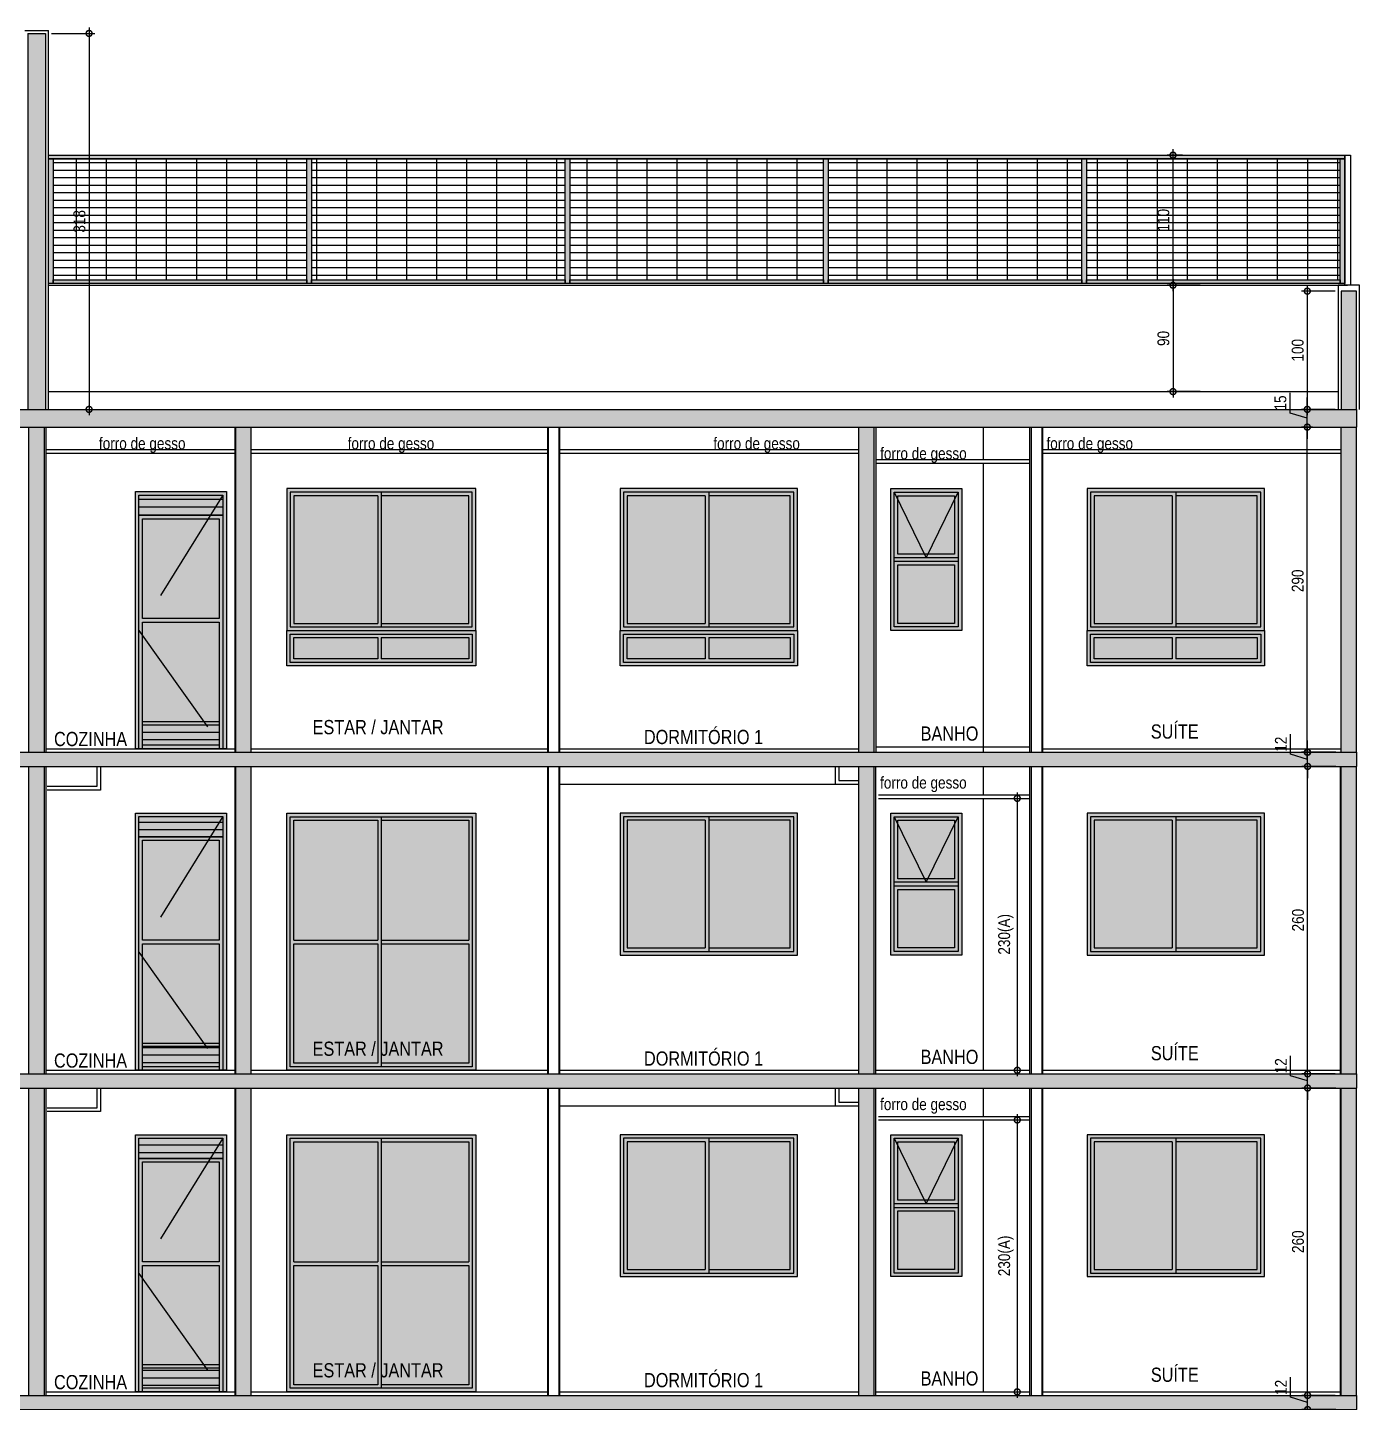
# Model space of a CAD drawing. Header units: metres. Extents: x -9138 to -7768, y 20 to 184.
# Drawn here: x -9006.71 to -8995.44, y 82.48 to 94.11 of the extents above; entities that cross this region are included whole.
import ezdxf
from ezdxf.enums import TextEntityAlignment as Align

# ---------------------------------------------------------------- set-up
doc = ezdxf.new("R2010")
doc.units = ezdxf.units.M
doc.linetypes.add('CTE ELEV$0$DASHEDX2', pattern=[1.5, 1, -0.5])
for name, color, linetype in [('ARQ-DIM EMBASAM', 2, 'Continuous'), ('CTE ELEV$0$ARQ-ALV ACAB', 4, 'Continuous'), ('CTE ELEV$0$ARQ-ALV OSSO', 5, 'Continuous'), ('CTE ELEV$0$ARQ-AUX', 7, 'Continuous'), ('CTE ELEV$0$ARQ-AUX1', 1, 'Continuous'), ('CTE ELEV$0$ARQ-CAX', 1, 'Continuous'), ('CTE ELEV$0$ARQ-DIM', 2, 'Continuous'), ('CTE ELEV$0$ARQ-EST', 2, 'Continuous'), ('CTE ELEV$0$ARQ-PRJ', 7, 'CTE ELEV$0$DASHEDX2'), ('CTE ELEV$0$ARQ-TXT', 2, 'Continuous'), ('CTE ELEV$0$ES-CORTE', 2, 'Continuous')]:
    doc.layers.add(name, color=color, linetype=linetype)
doc.layers.add('CTE ELEV$0$COR-CAIX', color=7, linetype='Continuous', true_color=0x45494e)
doc.styles.add('CTE ELEV$0$Adesa', font='ARIALN.TTF')
doc.dimstyles.new('CTE ELEV$0$ADESA 1-0050', dxfattribs={"dimtxt": 0.1, "dimasz": 0.1, "dimexe": 0.05, "dimexo": 0.05, "dimgap": 0.03, "dimtad": 1, "dimdec": 1, "dimlfac": 100, "dimzin": 12, "dimtxsty": 'CTE ELEV$0$Adesa', "dimblk": 'CTE ELEV$0$_DotSmall', "dimcen": 1, "dimdle": 0.05, "dimclrd": 1, "dimclre": 1, "dimclrt": 256, "dimazin": 3, "dimtm": 1e-09, "dimtfac": 1, "dimtdec": 1, "dimtmove": 1, "dimatfit": 0, "dimldrblk": 'CTE ELEV$0$_DotSmall', "dimfxl": 0.8, "dimtvp": 2, "dimtolj": 1, "dimtzin": 0, "dimarcsym": 0})

# ---------------------------------------------------------------- blocks, each defined once
blk = doc.blocks.new('CTE ELEV$0$V P 160x220')
at = {"layer": 'CTE ELEV$0$COR-CAIX'}
h = blk.add_hatch(color=256, dxfattribs=at)
h.dxf.hatch_style = 1
h.paths.add_polyline_path([(0, 2.175), (1.6, 2.175), (1.6, 0), (0, 0)])
h = blk.add_hatch(color=254, dxfattribs=at)
h.dxf.hatch_style = 1
h.paths.add_polyline_path([(0.77, 2.115), (0.06, 2.115), (0.06, 1.1), (0.77, 1.1)])
h.paths.add_polyline_path([(1.54, 2.115), (0.8, 2.115), (0.8, 1.1), (1.54, 1.1)])
h.paths.add_polyline_path([(1.54, 1.07), (0.8, 1.07), (0.8, 0.06), (1.54, 0.06)])
h.paths.add_polyline_path([(0.77, 1.07), (0.06, 1.07), (0.06, 0.06), (0.77, 0.06)])
at = {"layer": 'CTE ELEV$0$ARQ-CAX'}
for p, q in [((0.06, 1.1), (0.77, 1.1)), ((0.06, 1.07), (0.77, 1.07)), ((0.8, 1.1), (1.54, 1.1)), ((0.8, 1.07), (1.54, 1.07))]:
    blk.add_line(p, q, dxfattribs=at)
for points in [[(0, 2.175), (1.6, 2.175), (1.6, 0), (0, 0)], [(0.03, 2.145), (1.57, 2.145), (1.57, 0.03), (0.03, 0.03)]]:
    blk.add_lwpolyline(points, close=True, dxfattribs=at)
for points in [[(0.06, 1.1), (0.06, 2.115), (0.77, 2.115)], [(0.77, 2.115), (0.77, 1.1)], [(0.8, 2.145), (0.8, 0.03)], [(0.8, 2.115), (1.54, 2.115), (1.54, 1.1)], [(0.77, 0.06), (0.06, 0.06), (0.06, 1.07)], [(0.77, 1.07), (0.77, 0.06)], [(1.54, 1.07), (1.54, 0.06), (0.8, 0.06)]]:
    blk.add_lwpolyline(points, dxfattribs=at)
blk = doc.blocks.new('CTE ELEV$0$V J 150x120')
at = {"layer": 'CTE ELEV$0$COR-CAIX'}
h = blk.add_hatch(color=256, dxfattribs=at)
h.dxf.hatch_style = 1
h.paths.add_polyline_path([(1.5, 1.2), (0, 1.2), (0, 0), (1.5, 0)])
h = blk.add_hatch(color=254, dxfattribs=at)
h.dxf.hatch_style = 1
h.paths.add_polyline_path([(0.72, 1.14), (0.06, 1.14), (0.06, 0.06), (0.72, 0.06)])
h.paths.add_polyline_path([(0.75, 0.06), (1.44, 0.06), (1.44, 1.14), (0.75, 1.14)])
for points in [[(1.5, 1.2), (0, 1.2), (0, 0), (1.5, 0)], [(1.47, 1.17), (0.03, 1.17), (0.03, 0.03), (1.47, 0.03)]]:
    blk.add_lwpolyline(points, close=True)
for points in [[(0.75, 1.17), (0.75, 0.03)], [(0.72, 1.14), (0.06, 1.14), (0.06, 0.06), (0.72, 0.06)], [(0.72, 1.14), (0.72, 0.06)], [(0.75, 0.06), (1.44, 0.06), (1.44, 1.14), (0.75, 1.14)]]:
    blk.add_lwpolyline(points)
blk = doc.blocks.new('CTE ELEV$0$V J 80x60')
at = {"layer": 'CTE ELEV$0$COR-CAIX'}
h = blk.add_hatch(color=256, dxfattribs=at)
h.dxf.hatch_style = 1
h.paths.add_polyline_path([(0, 1.2), (0.6, 1.2), (0.6, 0), (0, 0)])
h = blk.add_hatch(color=254, dxfattribs=at)
h.dxf.hatch_style = 1
h.paths.add_polyline_path([(0.54, 0.555), (0.06, 0.555), (0.06, 0.06), (0.54, 0.06)])
h.paths.add_polyline_path([(0.06, 1.108), (0.06, 0.645), (0.285, 0.645)], flags=17)
h.paths.add_polyline_path([(0.54, 1.108), (0.54, 1.14), (0.06, 1.14), (0.06, 1.108), (0.285, 0.645), (0.315, 0.645)])
h.paths.add_polyline_path([(0.54, 1.108), (0.315, 0.645), (0.54, 0.645)], flags=17)
at = {"layer": 'CTE ELEV$0$ARQ-CAX', "flags": 128}
for points in [[(0, 1.2), (0.6, 1.2), (0.6, 0), (0, 0)], [(0.03, 1.17), (0.57, 1.17), (0.57, 0.615), (0.03, 0.615)], [(0.03, 1.17), (0.57, 1.17), (0.57, 0.03), (0.03, 0.03)], [(0.06, 1.14), (0.54, 1.14), (0.54, 0.645), (0.06, 0.645)], [(0.03, 0.585), (0.57, 0.585), (0.57, 0.03), (0.03, 0.03)], [(0.06, 0.555), (0.54, 0.555), (0.54, 0.06), (0.06, 0.06)]]:
    blk.add_lwpolyline(points, close=True, dxfattribs=at)
at = {"layer": 'CTE ELEV$0$ARQ-PRJ'}
blk.add_lwpolyline([(0.03, 1.17), (0.3, 0.615), (0.57, 1.17)], dxfattribs=at)
blk = doc.blocks.new('CTE ELEV$0$V P 80x220')
at = {"layer": 'CTE ELEV$0$ARQ-CAX'}
h = blk.add_hatch(dxfattribs=at)
h.set_pattern_fill('LINE', scale=0.02)
h.set_pattern_definition([(0, (0.74004, 2.16916), (0, 0.0635), [])])
h.paths.add_polyline_path([(0.74, 2.145), (0.03, 2.145), (0.03, 2), (0.74, 2)])
h.paths.add_polyline_path([(0.71, 0.2), (0.06, 0.2), (0.06, 0.03), (0.71, 0.03)])
at = {"layer": 'CTE ELEV$0$COR-CAIX'}
h = blk.add_hatch(color=256, dxfattribs=at)
h.dxf.hatch_style = 1
h.paths.add_polyline_path([(0.77, 0), (0.77, 2.175), (0, 2.175), (0, 0)])
h = blk.add_hatch(color=254, dxfattribs=at)
h.dxf.hatch_style = 1
h.paths.add_polyline_path([(0.71, 1.945), (0.154, 1.945), (0.678, 1.1), (0.71, 1.1)])
h.paths.add_polyline_path([(0.154, 1.945), (0.06, 1.945), (0.06, 1.1), (0.678, 1.1)])
h.paths.add_polyline_path([(0.71, 0.958), (0.71, 1.048), (0.697, 1.07), (0.06, 1.07), (0.06, 0.23), (0.193, 0.23)])
h.paths.add_polyline_path([(0.71, 0.958), (0.193, 0.23), (0.71, 0.23)], flags=17)
at = {"layer": 'CTE ELEV$0$ARQ-CAX'}
for points in [[(0.77, 0), (0.77, 2.175), (0, 2.175), (0, 0)], [(0.74, 2.145), (0.03, 2.145), (0.03, 1.975), (0.74, 1.975)]]:
    blk.add_lwpolyline(points, close=True, dxfattribs=at)
for points in [[(0.74, 0), (0.74, 1.975), (0.03, 1.975), (0.03, 0)], [(0.71, 1.1), (0.71, 1.945), (0.06, 1.945), (0.06, 1.1)], [(0.06, 1.1), (0.71, 1.1)], [(0.06, 1.07), (0.06, 0)], [(0.71, 1.07), (0.06, 1.07)], [(0.71, 0), (0.71, 1.07)], [(0.71, 0.23), (0.06, 0.23)], [(0.06, 0.2), (0.71, 0.2)], [(0.06, 0.03), (0.71, 0.03)], [(0, 0), (0.77, 0)]]:
    blk.add_lwpolyline(points, dxfattribs=at)
at = {"layer": 'CTE ELEV$0$ARQ-PRJ'}
blk.add_lwpolyline([(0.03, 2.145), (0.74, 1), (0.03, 0)], dxfattribs=at)
blk = doc.blocks.new('CTE ELEV$0$_DotSmall')
at = {"color": 0, "linetype": 'ByBlock', "const_width": 0.5}
blk.add_lwpolyline([(-0.0625, 0, 1), (0.0625, 0, 1)], format="xyb", close=True, dxfattribs=at)
blk = doc.blocks.new('*D698')
at = {"layer": 'CTE ELEV$0$ES-CORTE', "color": 1, "lineweight": -2, "transparency": 16777216}
for p, q in [((23.295, 2.33), (23.58, 2.33)), ((23.53, 2.38), (23.53, -0.02)), ((23.295, 0.03), (23.58, 0.03))]:
    blk.add_line(p, q, dxfattribs=at)
at = {"layer": 'Defpoints', "color": 0, "transparency": 16777216}
for p in [(23.245, 2.33, 0), (23.245, 0.03, 0), (23.53, 0.03)]:
    blk.add_point(p, dxfattribs=at)
at = {"layer": 'CTE ELEV$0$ES-CORTE', "color": 1, "lineweight": -2, "transparency": 16777216, "xscale": 0.1, "yscale": 0.1, "zscale": 0.1}
for p, rotation in [((23.53, 2.33), 90), ((23.53, 0.03), 270)]:
    blk.add_blockref('CTE ELEV$0$_DotSmall', p, dxfattribs=dict(at, rotation=rotation))
at = {"layer": 'CTE ELEV$0$ES-CORTE', "transparency": 16777216, "insert": (23.434, 1.18), "char_height": 0.1, "attachment_point": 5, "rotation": 90, "style": 'CTE ELEV$0$Adesa'}
blk.add_mtext('\\A1;230(A)', dxfattribs=at)
blk = doc.blocks.new('*D702')
at = {"layer": 'CTE ELEV$0$ES-CORTE', "color": 1, "lineweight": -2, "transparency": 16777216}
for p, q in [((25.841, 2.704), (25.841, 2.873)), ((25.986, 2.72), (25.986, 2.82)), ((25.986, 2.66), (25.841, 2.704)), ((26.03, 2.72), (25.936, 2.72)), ((25.986, 2.6), (25.986, 2.72)), ((25.986, 2.6), (25.986, 2.72)), ((26.03, 2.6), (25.936, 2.6)), ((25.986, 2.6), (25.986, 2.5))]:
    blk.add_line(p, q, dxfattribs=at)
at = {"layer": 'Defpoints', "color": 0, "transparency": 16777216}
for p in [(25.986, 2.72), (26.08, 2.72, 0), (26.08, 2.6)]:
    blk.add_point(p, dxfattribs=at)
at = {"layer": 'CTE ELEV$0$ES-CORTE', "color": 1, "lineweight": -2, "transparency": 16777216, "xscale": 0.1, "yscale": 0.1, "zscale": 0.1}
for p, rotation in [((25.986, 2.72), 270), ((25.986, 2.6), 90)]:
    blk.add_blockref('CTE ELEV$0$_DotSmall', p, dxfattribs=dict(at, rotation=rotation))
at = {"layer": 'CTE ELEV$0$ES-CORTE', "transparency": 16777216, "insert": (25.76, 2.788), "char_height": 0.1, "attachment_point": 5, "rotation": 90, "style": 'CTE ELEV$0$Adesa'}
blk.add_mtext('\\A1;12', dxfattribs=at)
blk = doc.blocks.new('*D703')
at = {"layer": 'CTE ELEV$0$ES-CORTE', "color": 1, "lineweight": -2, "transparency": 16777216}
for p, q in [((26.224, 2.6), (25.936, 2.6)), ((25.986, -0.05), (25.986, 2.65)), ((26.219, 0), (25.936, 0))]:
    blk.add_line(p, q, dxfattribs=at)
at = {"layer": 'Defpoints', "color": 0, "transparency": 16777216}
for p in [(25.986, 2.6), (26.274, 2.6), (26.269, 0)]:
    blk.add_point(p, dxfattribs=at)
at = {"layer": 'CTE ELEV$0$ES-CORTE', "color": 1, "lineweight": -2, "transparency": 16777216, "xscale": 0.1, "yscale": 0.1, "zscale": 0.1}
for p, rotation in [((25.986, 2.6), 90), ((25.986, 0), 270)]:
    blk.add_blockref('CTE ELEV$0$_DotSmall', p, dxfattribs=dict(at, rotation=rotation))
at = {"layer": 'CTE ELEV$0$ES-CORTE', "transparency": 16777216, "insert": (25.905, 1.3), "char_height": 0.1, "attachment_point": 5, "rotation": 90, "style": 'CTE ELEV$0$Adesa'}
blk.add_mtext('\\A1;260', dxfattribs=at)
blk = doc.blocks.new('CTE ELEV$0$V BAND INF 150x40')
at = {"layer": 'CTE ELEV$0$COR-CAIX'}
h = blk.add_hatch(color=256, dxfattribs=at)
h.dxf.hatch_style = 1
h.paths.add_polyline_path([(0, 0), (1.5, 0), (1.5, -0.3), (0, -0.3)])
h = blk.add_hatch(color=254, dxfattribs=at)
h.dxf.hatch_style = 1
h.paths.add_polyline_path([(0.72, -0.24), (0.72, -0.06), (0.06, -0.06), (0.06, -0.24)])
h.paths.add_polyline_path([(0.75, -0.24), (1.44, -0.24), (1.44, -0.06), (0.75, -0.06)])
at = {"layer": 'CTE ELEV$0$ARQ-CAX'}
for points in [[(0, 0), (1.5, 0), (1.5, -0.3), (0, -0.3)], [(0.03, -0.03), (1.47, -0.03), (1.47, -0.27), (0.03, -0.27)]]:
    blk.add_lwpolyline(points, close=True, dxfattribs=at)
for points in [[(0.72, -0.24), (0.06, -0.24), (0.06, -0.06), (0.72, -0.06)], [(0.72, -0.06), (0.72, -0.24)], [(0.75, -0.06), (1.44, -0.06), (1.44, -0.24), (0.75, -0.24)], [(0.75, -0.06), (0.75, -0.24)]]:
    blk.add_lwpolyline(points, dxfattribs=at)
blk = doc.blocks.new('CTE ELEV$0$V J 160x120')
at = {"layer": 'CTE ELEV$0$COR-CAIX'}
h = blk.add_hatch(color=256, dxfattribs=at)
h.dxf.hatch_style = 1
h.paths.add_polyline_path([(1.6, 1.2), (0, 1.2), (0, 0), (1.6, 0)])
h = blk.add_hatch(color=254, dxfattribs=at)
h.dxf.hatch_style = 1
h.paths.add_polyline_path([(0.77, 1.14), (0.06, 1.14), (0.06, 0.06), (0.77, 0.06)])
h.paths.add_polyline_path([(1.54, 1.14), (0.8, 1.14), (0.8, 0.06), (1.54, 0.06)])
at = {"layer": 'CTE ELEV$0$ARQ-CAX'}
for points in [[(1.6, 1.2), (0, 1.2), (0, 0), (1.6, 0)], [(1.57, 1.17), (0.03, 1.17), (0.03, 0.03), (1.57, 0.03)]]:
    blk.add_lwpolyline(points, close=True, dxfattribs=at)
for points in [[(0.8, 1.17), (0.8, 0.03)], [(0.77, 1.14), (0.06, 1.14), (0.06, 0.06), (0.77, 0.06)], [(0.77, 1.14), (0.77, 0.06)], [(0.8, 0.06), (1.54, 0.06), (1.54, 1.14), (0.8, 1.14)]]:
    blk.add_lwpolyline(points, dxfattribs=at)
blk = doc.blocks.new('CTE ELEV$0$V BAND INF 160x40')
at = {"layer": 'CTE ELEV$0$COR-CAIX'}
h = blk.add_hatch(color=256, dxfattribs=at)
h.dxf.hatch_style = 1
h.paths.add_polyline_path([(0, 0), (1.6, 0), (1.6, -0.3), (0, -0.3)])
h = blk.add_hatch(color=254, dxfattribs=at)
h.dxf.hatch_style = 1
h.paths.add_polyline_path([(0.77, -0.24), (0.77, -0.06), (0.06, -0.06), (0.06, -0.24)])
h.paths.add_polyline_path([(1.54, -0.24), (1.54, -0.06), (0.8, -0.06), (0.8, -0.24)])
at = {"layer": 'CTE ELEV$0$ARQ-CAX'}
for points in [[(0, 0), (1.6, 0), (1.6, -0.3), (0, -0.3)], [(0.03, -0.03), (1.57, -0.03), (1.57, -0.27), (0.03, -0.27)]]:
    blk.add_lwpolyline(points, close=True, dxfattribs=at)
for points in [[(0.77, -0.24), (0.06, -0.24), (0.06, -0.06), (0.77, -0.06)], [(0.77, -0.06), (0.77, -0.24)], [(0.8, -0.06), (1.54, -0.06), (1.54, -0.24), (0.8, -0.24)], [(0.8, -0.06), (0.8, -0.24)]]:
    blk.add_lwpolyline(points, dxfattribs=at)
blk = doc.blocks.new('CTE ELEV$0$CT AA DUPL INF')
at = {"layer": 'CTE ELEV$0$ARQ-EST'}
h = blk.add_hatch(color=8, dxfattribs=at)
h.dxf.hatch_style = 1
h.paths.add_polyline_path([(1.705, 2.65), (5.015, 2.65), (5.015, 2.93), (1.705, 2.93)])
h.paths.add_polyline_path([(5.02, 2.93), (5.02, 3.05), (-0.15, 3.05), (-0.15, 2.9), (-31.7, 2.9), (-31.7, 2.75), (-0.02, 2.75), (-0.02, 2.93)])
h.paths.add_polyline_path([(5.02, 3.05), (5.02, 2.93), (5.02, 2.75), (26.4, 2.75), (26.4, 2.9), (5.17, 2.9), (5.17, 3.05)])
h = blk.add_hatch(color=8, dxfattribs=at)
h.dxf.hatch_style = 1
h.paths.add_polyline_path([(26.4, 2.75), (26.27, 2.75), (26.27, 0), (26.4, 0)])
h.paths.add_polyline_path([(22.32, 2.75), (22.19, 2.75), (22.19, 0), (22.32, 0)])
h.paths.add_polyline_path([(17.05, 2.75), (16.92, 2.75), (16.92, 0), (17.05, 0)])
h.paths.add_polyline_path([(15.3, 2.75), (15.17, 2.75), (15.17, 0), (15.3, 0)])
h.paths.add_polyline_path([(13.54, 2.75), (13.42, 2.75), (13.42, 0), (13.54, 0)])
h.paths.add_polyline_path([(7.81, 2.75), (7.68, 2.75), (7.68, 0), (7.81, 0)])
h.paths.add_polyline_path([(5.15, 2.75), (5.02, 2.75), (5.02, 0), (5.15, 0)])
at = {"layer": 'CTE ELEV$0$ARQ-ALV ACAB'}
for p, q in [((15.315, 0), (15.315, 2.75, 0)), ((16.915, 0, 0), (16.915, 2.75, 0)), ((19.56, 0, 0), (19.56, 2.75, 0)), ((19.66, 0, 0), (19.66, 2.75, 0)), ((22.335, 0, 0), (22.335, 2.75, 0)), ((23.635, 0, 0), (23.635, 2.75, 0)), ((23.745, 0, 0), (23.745, 2.75, 0)), ((15.315, 0.03, 0), (16.915, 0.03, 0)), ((17.05, 0.03, 0), (19.56, 0.03, 0)), ((19.66, 0.03, 0), (22.19, 0.03, 0)), ((22.335, 0.045, 0), (23.635, 0.045, 0)), ((23.745, 0.03, 0), (26.269, 0.03, 0))]:
    blk.add_line(p, q, dxfattribs=at)
at = {"layer": 'CTE ELEV$0$ARQ-ALV OSSO'}
for p, q in [((19.565, 0, 0), (19.565, 2.75, 0)), ((19.655, 0, 0), (19.655, 2.75, 0)), ((23.65, 0, 0), (23.65, 2.75, 0)), ((23.74, 0, 0), (23.74, 2.75, 0))]:
    blk.add_line(p, q, dxfattribs=at)
at = {"layer": 'CTE ELEV$0$ARQ-AUX1'}
for p, q in [((23.245, 2.475, 0), (23.245, 2.75, 0)), ((15.315, 2.56, 0), (16.915, 2.56, 0)), ((17.05, 2.56), (19.56, 2.56)), ((19.665, 2.56, 0), (22.19, 2.56, 0)), ((23.745, 2.56), (26.27, 2.56)), ((15.315, 2.53, 0), (16.915, 2.53, 0)), ((17.05, 2.53), (19.56, 2.53)), ((19.665, 2.53, 0), (22.19, 2.53, 0)), ((22.338, 2.475, 0), (23.635, 2.475, 0)), ((22.338, 2.445, 0), (23.635, 2.445, 0)), ((23.245, 0, 0), (23.245, 2.445, 0)), ((23.745, 2.53), (26.27, 2.53))]:
    blk.add_line(p, q, dxfattribs=at)
at = {"layer": 'CTE ELEV$0$ES-CORTE'}
for p, q in [((5.17, 2.9, 0), (26.4, 2.9, 0)), ((26.4, 2.9, 0), (26.4, 2.75, 0)), ((5.02, 2.75, 0), (26.4, 2.75, 0)), ((15.17, 0, 0), (15.17, 2.75, 0)), ((15.3, 0), (15.3, 2.75, 0)), ((16.92, 0, 0), (16.92, 2.75, 0)), ((17.05, 0, 0), (17.05, 2.75, 0)), ((22.19, 0, 0), (22.19, 2.75, 0)), ((22.32, 0, 0), (22.32, 2.75, 0)), ((26.27, 0, 0), (26.27, 2.75, 0)), ((26.4, 0, 0), (26.4, 2.75, 0)), ((5.015, 0, 0), (26.4, 0, 0))]:
    blk.add_line(p, q, dxfattribs=at)
at = {"layer": 'CTE ELEV$0$ARQ-CAX'}
for name, p in [('CTE ELEV$0$V J 160x120', (17.35, 1.03, 0)), ('CTE ELEV$0$V J 150x120', (20.17, 1.03, 0)), ('CTE ELEV$0$V J 80x60', (22.46, 1.03, 0)), ('CTE ELEV$0$V J 150x120', (24.12, 1.03, 0)), ('CTE ELEV$0$V BAND INF 160x40', (17.35, 1.03, 0)), ('CTE ELEV$0$V BAND INF 150x40', (20.17, 1.03, 0)), ('CTE ELEV$0$V BAND INF 150x40', (24.12, 1.03, 0))]:
    blk.add_blockref(name, p, dxfattribs=at)
at = {"layer": 'CTE ELEV$0$ARQ-CAX', "xscale": -1}
blk.add_blockref('CTE ELEV$0$V P 80x220', (16.84, 0.03, 0), dxfattribs=at)
at = {"layer": 'CTE ELEV$0$ARQ-TXT', "style": 'CTE ELEV$0$Adesa'}
for s, height, p in [('forro de gesso', 0.1, (16.128, 2.6, 0)), ('forro de gesso', 0.1, (18.232, 2.6, 0)), ('forro de gesso', 0.1, (21.325, 2.6, 0)), ('forro de gesso', 0.1, (22.736, 2.515, 0)), ('forro de gesso', 0.1, (24.143, 2.6, 0)), ('ESTAR / JANTAR', 0.12, (18.123, 0.215)), ('SUÍTE', 0.12, (24.862, 0.19)), ('COZINHA', 0.12, (15.691, 0.112)), ('DORMITÓRIO 1', 0.12, (20.876, 0.144)), ('BANHO', 0.12, (22.957, 0.158))]:
    blk.add_text(s, height=height, dxfattribs=at).set_placement(p, align=Align.MIDDLE)
blk = doc.blocks.new('CTE ELEV$0$v grd dupl sup 1')
at = {"transparency": 33554687}
h = blk.add_hatch(dxfattribs=at)
h.set_pattern_fill('GRATE', scale=0.08)
h.set_pattern_definition([(0, (0.04, 1.02001), (0, 0.0635), []), (90, (0.04, 1.02), (-0.254, 2e-17), [])])
h.paths.add_polyline_path([(0.04, 1.07), (0.04, 0.045), (2.185, 0.045), (2.185, 1.07)])
h.paths.add_polyline_path([(2.225, 1.07), (2.225, 0.045), (4.37, 0.045), (4.37, 1.07)])
h.paths.add_polyline_path([(4.41, 1.07), (4.41, 0.045), (6.555, 0.045), (6.555, 1.07)])
h.paths.add_polyline_path([(6.595, 1.07), (6.595, 0.045), (8.74, 0.045), (8.74, 1.07)])
h.paths.add_polyline_path([(8.78, 1.07), (8.78, 0.045), (10.925, 0.045), (10.925, 1.07)])
at = {"layer": 'CTE ELEV$0$COR-CAIX', "transparency": 33554687}
h = blk.add_hatch(color=256, dxfattribs=at)
h.dxf.hatch_style = 1
h.paths.add_polyline_path([(10.965, 1.1), (10.965, 1.07), (0, 1.07), (0, 1.1)])
h.paths.add_polyline_path([(0, 1.07), (0.04, 1.07), (0.04, 0.015), (0, 0.015)])
h.paths.add_polyline_path([(8.78, 0.045), (10.925, 0.045), (10.925, 0.015), (8.78, 0.015)])
h.paths.add_polyline_path([(6.595, 0.045), (8.74, 0.045), (8.74, 0.015), (6.595, 0.015)])
h.paths.add_polyline_path([(4.41, 0.045), (6.555, 0.045), (6.555, 0.015), (4.41, 0.015)])
h.paths.add_polyline_path([(2.225, 0.045), (4.37, 0.045), (4.37, 0.015), (2.225, 0.015)])
h.paths.add_polyline_path([(0.04, 0.045), (2.185, 0.045), (2.185, 0.015), (0.04, 0.015)])
h.paths.add_polyline_path([(8.74, 1.07), (8.78, 1.07), (8.78, 0.015), (8.74, 0.015)])
h.paths.add_polyline_path([(6.555, 1.07), (6.595, 1.07), (6.595, 0.015), (6.555, 0.015)])
h.paths.add_polyline_path([(4.37, 1.07), (4.41, 1.07), (4.41, 0.015), (4.37, 0.015)])
h.paths.add_polyline_path([(2.185, 1.07), (2.225, 1.07), (2.225, 0.015), (2.185, 0.015)])
h.paths.add_polyline_path([(10.925, 1.07), (10.965, 1.07), (10.965, 0.015), (10.925, 0.015)])
at = {"ltscale": 0.05}
blk.add_lwpolyline([(10.965, 1.1), (10.965, 1.07), (0, 1.07), (0, 1.1)], close=True, dxfattribs=at)
for points in [[(0, 1.07), (0.04, 1.07), (0.04, 0.015), (0, 0.015)], [(2.185, 1.07), (2.225, 1.07), (2.225, 0.015), (2.185, 0.015)], [(4.37, 1.07), (4.41, 1.07), (4.41, 0.015), (4.37, 0.015)], [(6.555, 1.07), (6.595, 1.07), (6.595, 0.015), (6.555, 0.015)], [(8.74, 1.07), (8.78, 1.07), (8.78, 0.015), (8.74, 0.015)], [(10.925, 1.07), (10.965, 1.07), (10.965, 0.015), (10.925, 0.015)], [(0.04, 0.045), (2.185, 0.045), (2.185, 0.015), (0.04, 0.015)], [(2.225, 0.045), (4.37, 0.045), (4.37, 0.015), (2.225, 0.015)], [(4.41, 0.045), (6.555, 0.045), (6.555, 0.015), (4.41, 0.015)], [(6.595, 0.045), (8.74, 0.045), (8.74, 0.015), (6.595, 0.015)], [(8.78, 0.045), (10.925, 0.045), (10.925, 0.015), (8.78, 0.015)]]:
    blk.add_lwpolyline(points, close=True)
blk.add_lwpolyline([(0.02, 1.07), (10.945, 1.07)])
blk = doc.blocks.new('CTE ELEV$0$CT AA DUPL SUP')
at = {"layer": 'CTE ELEV$0$ES-CORTE'}
h = blk.add_hatch(color=8, dxfattribs=at)
h.dxf.hatch_style = 1
h.paths.add_polyline_path([(15.31, 3.04), (15.16, 3.04), (15.16, -0.14), (15.31, -0.14)])
h = blk.add_hatch(color=8, dxfattribs=at)
h.dxf.hatch_style = 1
h.paths.add_polyline_path([(26.4, 0.86), (26.27, 0.86), (26.27, -0.14), (26.4, -0.14)])
at = {"layer": 'CTE ELEV$0$ARQ-ALV ACAB'}
for p, q in [((15.335, -0.14, 0), (15.335, 3.065, 0)), ((15.335, 0.01, 0), (26.245, 0.01, 0))]:
    blk.add_line(p, q, dxfattribs=at)
at = {"layer": 'CTE ELEV$0$ARQ-ALV ACAB', "elevation": 0}
for points in [[(15.135, 3.065), (15.335, 3.065)], [(26.425, -0.14), (26.425, 0.91), (26.245, 0.91), (26.245, -0.14)]]:
    blk.add_lwpolyline(points, dxfattribs=at)
at = {"layer": 'CTE ELEV$0$ARQ-ALV OSSO'}
for p, q in [((15.16, 3.04, 0), (15.16, -0.14, 0)), ((15.31, 3.04, 0), (15.31, -0.14))]:
    blk.add_line(p, q, dxfattribs=at)
at = {"layer": 'CTE ELEV$0$ARQ-ALV OSSO', "elevation": 0}
blk.add_lwpolyline([(15.16, 3.04), (15.31, 3.04)], dxfattribs=at)
at = {"layer": 'CTE ELEV$0$ARQ-AUX', "elevation": 0}
blk.add_lwpolyline([(15.335, 0.91), (26.324, 0.91)], dxfattribs=at)
at = {"layer": 'CTE ELEV$0$ARQ-AUX1'}
blk.add_lwpolyline([(26.3, 2.01), (26.35, 2.01), (26.35, 0.91), (26.3, 0.91)], close=True, dxfattribs=at)
at = {"layer": 'CTE ELEV$0$ARQ-EST'}
blk.add_lwpolyline([(26.27, -0.14), (26.4, -0.14), (26.4, 0.86), (26.27, 0.86)], close=True, dxfattribs=at)
at = {"layer": 'CTE ELEV$0$ARQ-AUX'}
blk.add_blockref('CTE ELEV$0$v grd dupl sup 1', (15.335, 0.91, 0), dxfattribs=at)
blk = doc.blocks.new('*D257')
at = {"layer": 'CTE ELEV$0$ES-CORTE', "color": 1, "lineweight": -2, "transparency": 16777216}
for p, q in [((-8995.644, 90.88), (-8995.931, 90.88)), ((-8995.881, 87.93), (-8995.881, 90.93)), ((-8995.64, 87.98), (-8995.931, 87.98))]:
    blk.add_line(p, q, dxfattribs=at)
at = {"layer": 'Defpoints', "color": 0, "transparency": 16777216}
for p in [(-8995.881, 90.88), (-8995.594, 90.88, 0), (-8995.59, 87.98)]:
    blk.add_point(p, dxfattribs=at)
at = {"layer": 'CTE ELEV$0$ES-CORTE', "color": 1, "lineweight": -2, "transparency": 16777216, "xscale": 0.1, "yscale": 0.1, "zscale": 0.1}
for p, rotation in [((-8995.881, 90.88), 90), ((-8995.881, 87.98), 270)]:
    blk.add_blockref('CTE ELEV$0$_DotSmall', p, dxfattribs=dict(at, rotation=rotation))
at = {"layer": 'CTE ELEV$0$ES-CORTE', "transparency": 16777216, "insert": (-8995.962, 89.43), "char_height": 0.1, "attachment_point": 5, "rotation": 90, "style": 'CTE ELEV$0$Adesa'}
blk.add_mtext('\\A1;290', dxfattribs=at)
blk = doc.blocks.new('*D258')
at = {"layer": 'CTE ELEV$0$ES-CORTE', "color": 1, "lineweight": -2, "transparency": 16777216}
for p, q in [((-8996.027, 90.849), (-8996.027, 91.019)), ((-8995.881, 90.88), (-8995.881, 90.98)), ((-8995.881, 90.805), (-8996.027, 90.849)), ((-8995.811, 90.88), (-8995.931, 90.88)), ((-8995.881, 90.73), (-8995.881, 90.88)), ((-8995.881, 90.73), (-8995.881, 90.88)), ((-8995.836, 90.73), (-8995.931, 90.73)), ((-8995.881, 90.73), (-8995.881, 90.63))]:
    blk.add_line(p, q, dxfattribs=at)
at = {"layer": 'Defpoints', "color": 0, "transparency": 16777216}
for p in [(-8995.881, 90.88), (-8995.761, 90.88, 0), (-8995.786, 90.73, 0)]:
    blk.add_point(p, dxfattribs=at)
at = {"layer": 'CTE ELEV$0$ES-CORTE', "color": 1, "lineweight": -2, "transparency": 16777216, "xscale": 0.1, "yscale": 0.1, "zscale": 0.1}
for p, rotation in [((-8995.881, 90.88), 270), ((-8995.881, 90.73), 90)]:
    blk.add_blockref('CTE ELEV$0$_DotSmall', p, dxfattribs=dict(at, rotation=rotation))
at = {"layer": 'CTE ELEV$0$ES-CORTE', "transparency": 16777216, "insert": (-8996.108, 90.934), "char_height": 0.1, "attachment_point": 5, "rotation": 90, "style": 'CTE ELEV$0$Adesa'}
blk.add_mtext('\\A1;15', dxfattribs=at)
blk = doc.blocks.new('*D259')
at = {"layer": 'CTE ELEV$0$ARQ-DIM', "color": 1, "lineweight": -2, "transparency": 16777216}
for p, q in [((-8995.644, 91.88), (-8995.931, 91.88)), ((-8995.881, 91.93), (-8995.881, 90.83)), ((-8995.644, 90.88), (-8995.931, 90.88))]:
    blk.add_line(p, q, dxfattribs=at)
at = {"layer": 'Defpoints', "color": 0, "transparency": 16777216}
for p in [(-8995.594, 91.88, 0), (-8995.881, 90.88), (-8995.594, 90.88, 0)]:
    blk.add_point(p, dxfattribs=at)
at = {"layer": 'CTE ELEV$0$ARQ-DIM', "color": 1, "lineweight": -2, "transparency": 16777216, "xscale": 0.1, "yscale": 0.1, "zscale": 0.1}
for p, rotation in [((-8995.881, 91.88), 90), ((-8995.881, 90.88), 270)]:
    blk.add_blockref('CTE ELEV$0$_DotSmall', p, dxfattribs=dict(at, rotation=rotation))
at = {"layer": 'CTE ELEV$0$ARQ-DIM', "transparency": 16777216, "insert": (-8995.962, 91.38), "char_height": 0.1, "attachment_point": 5, "rotation": 90, "style": 'CTE ELEV$0$Adesa'}
blk.add_mtext('\\A1;100', dxfattribs=at)
blk = doc.blocks.new('*D260')
at = {"layer": 'CTE ELEV$0$ARQ-DIM', "color": 1, "lineweight": -2, "transparency": 16777216}
for p, q in [((-8996.788, 91.93), (-8997.067, 91.93)), ((-8997.017, 91.98), (-8997.017, 90.98)), ((-8996.788, 91.03), (-8997.067, 91.03))]:
    blk.add_line(p, q, dxfattribs=at)
at = {"layer": 'Defpoints', "color": 0, "transparency": 16777216}
for p in [(-8996.738, 91.93, 0), (-8997.017, 91.03), (-8996.738, 91.03, 0)]:
    blk.add_point(p, dxfattribs=at)
at = {"layer": 'CTE ELEV$0$ARQ-DIM', "color": 1, "lineweight": -2, "transparency": 16777216, "xscale": 0.1, "yscale": 0.1, "zscale": 0.1}
for p, rotation in [((-8997.017, 91.93), 90), ((-8997.017, 91.03), 270)]:
    blk.add_blockref('CTE ELEV$0$_DotSmall', p, dxfattribs=dict(at, rotation=rotation))
at = {"layer": 'CTE ELEV$0$ARQ-DIM', "transparency": 16777216, "insert": (-8997.098, 91.48), "char_height": 0.1, "attachment_point": 5, "rotation": 90, "style": 'CTE ELEV$0$Adesa'}
blk.add_mtext('\\A1;90', dxfattribs=at)
blk = doc.blocks.new('*D261')
at = {"layer": 'CTE ELEV$0$ARQ-DIM', "color": 1, "lineweight": -2, "transparency": 16777216}
for p, q in [((-8997.017, 91.88), (-8997.017, 93.08)), ((-8996.936, 93.03), (-8997.067, 93.03)), ((-8996.936, 91.93), (-8997.067, 91.93))]:
    blk.add_line(p, q, dxfattribs=at)
at = {"layer": 'Defpoints', "color": 0, "transparency": 16777216}
for p in [(-8997.017, 93.03), (-8996.886, 93.03, 0), (-8996.886, 91.93, 0)]:
    blk.add_point(p, dxfattribs=at)
at = {"layer": 'CTE ELEV$0$ARQ-DIM', "color": 1, "lineweight": -2, "transparency": 16777216, "xscale": 0.1, "yscale": 0.1, "zscale": 0.1}
for p, rotation in [((-8997.017, 93.03), 90), ((-8997.017, 91.93), 270)]:
    blk.add_blockref('CTE ELEV$0$_DotSmall', p, dxfattribs=dict(at, rotation=rotation))
at = {"layer": 'CTE ELEV$0$ARQ-DIM', "transparency": 16777216, "insert": (-8997.098, 92.48), "char_height": 0.1, "attachment_point": 5, "rotation": 90, "style": 'CTE ELEV$0$Adesa'}
blk.add_mtext('\\A1;110', dxfattribs=at)
blk = doc.blocks.new('*D375')
at = {"layer": 'CTE ELEV$0$ARQ-DIM', "color": 1, "lineweight": -2, "transparency": 16777216}
for p, q in [((-9006.186, 94.11), (-9006.186, 90.83)), ((-9006.504, 94.06), (-9006.136, 94.06)), ((-9006.579, 90.88), (-9006.136, 90.88))]:
    blk.add_line(p, q, dxfattribs=at)
at = {"layer": 'Defpoints', "color": 0, "transparency": 16777216}
for p in [(-9006.554, 94.06, 0), (-9006.629, 90.88, 0), (-9006.186, 90.88)]:
    blk.add_point(p, dxfattribs=at)
at = {"layer": 'CTE ELEV$0$ARQ-DIM', "color": 1, "lineweight": -2, "transparency": 16777216, "xscale": 0.1, "yscale": 0.1, "zscale": 0.1}
for p, rotation in [((-9006.186, 94.06), 90), ((-9006.186, 90.88), 270)]:
    blk.add_blockref('CTE ELEV$0$_DotSmall', p, dxfattribs=dict(at, rotation=rotation))
at = {"layer": 'CTE ELEV$0$ARQ-DIM', "transparency": 16777216, "insert": (-9006.267, 92.47), "char_height": 0.1, "attachment_point": 5, "rotation": 90, "style": 'CTE ELEV$0$Adesa'}
blk.add_mtext('\\A1;318', dxfattribs=at)
blk = doc.blocks.new('CTE ELEV$0$CT AA TIPO')
at = {"layer": 'CTE ELEV$0$ARQ-EST'}
h = blk.add_hatch(color=8, dxfattribs=at)
h.dxf.hatch_style = 1
h.paths.add_polyline_path([(26.3999, 2.72), (5.02, 2.72), (5.02, 2.6), (26.3999, 2.6)])
h = blk.add_hatch(color=8, dxfattribs=at)
h.dxf.hatch_style = 1
h.paths.add_polyline_path([(5.1499, 2.6), (5.02, 2.6), (5.02, 0), (5.1499, 0)])
h.paths.add_polyline_path([(7.8099, 2.6), (7.68, 2.6), (7.68, 0), (7.8099, 0)])
h.paths.add_polyline_path([(13.54, 2.6), (13.41, 2.6), (13.41, 0), (13.54, 0)])
h.paths.add_polyline_path([(15.2999, 2.6), (15.1699, 2.6), (15.1699, 0), (15.2999, 0)])
h.paths.add_polyline_path([(17.05, 2.6), (16.92, 2.6), (16.92, 0), (17.05, 0)])
h.paths.add_polyline_path([(22.3199, 2.6), (22.19, 2.6), (22.19, 0), (22.3199, 0)])
h.paths.add_polyline_path([(26.3999, 2.6), (26.2699, 2.6), (26.2699, 0), (26.3999, 0)])
at = {"layer": 'CTE ELEV$0$ARQ-ALV ACAB'}
for p, q in [((15.3149, 0, 0), (15.3149, 2.6, 0)), ((16.915, 0, 0), (16.915, 2.6, 0)), ((19.56, 0, 0), (19.56, 2.6, 0)), ((19.66, 0, 0), (19.66, 2.6, 0)), ((22.3349, 0, 0), (22.3349, 2.6, 0)), ((23.635, 0, 0), (23.635, 2.6, 0)), ((23.745, 0, 0), (23.745, 2.6, 0)), ((26.2649, 0, 0), (26.2649, 2.6, 0)), ((15.3149, 0.03, 0), (16.915, 0.03, 0)), ((17.05, 0.03, 0), (19.56, 0.03, 0)), ((19.66, 0.03, 0), (22.1899, 0.03, 0)), ((22.3349, 0.03, 0), (23.635, 0.03, 0)), ((23.745, 0.03, 0), (26.2649, 0.03, 0))]:
    blk.add_line(p, q, dxfattribs=at)
at = {"layer": 'CTE ELEV$0$ARQ-ALV OSSO'}
for p, q in [((19.565, 0, 0), (19.565, 2.6, 0)), ((19.655, 0, 0), (19.655, 2.6, 0)), ((23.65, 0, 0), (23.65, 2.6, 0)), ((23.74, 0, 0), (23.74, 2.6, 0))]:
    blk.add_line(p, q, dxfattribs=at)
at = {"layer": 'CTE ELEV$0$ARQ-AUX1'}
for p, q in [((23.245, 2.36, 0), (23.245, 2.6, 0)), ((19.66, 2.45, 0), (22.19, 2.45, 0)), ((22.355, 2.36, 0), (23.635, 2.36, 0)), ((22.355, 2.33, 0), (23.635, 2.33, 0)), ((23.245, 0.03, 0), (23.245, 2.33, 0))]:
    blk.add_line(p, q, dxfattribs=at)
at = {"layer": 'CTE ELEV$0$ARQ-AUX1', "elevation": 0}
for points in [[(15.775, 2.6), (15.775, 2.4), (15.325, 2.4)], [(15.745, 2.6), (15.745, 2.43), (15.325, 2.43)], [(21.99, 2.6), (21.99, 2.45), (22.19, 2.45)], [(22.02, 2.6), (22.02, 2.48), (22.19, 2.48)]]:
    blk.add_lwpolyline(points, dxfattribs=at)
at = {"layer": 'CTE ELEV$0$ES-CORTE'}
for p, q in [((5.02, 2.72, 0), (26.3999, 2.72, 0)), ((26.3999, 2.72, 0), (26.3999, 2.6, 0)), ((5.02, 2.6, 0), (26.3999, 2.6, 0)), ((15.1699, 0, 0), (15.1699, 2.6, 0)), ((15.2999, 0, 0), (15.2999, 2.6, 0)), ((16.92, 0, 0), (16.92, 2.6, 0)), ((17.05, 0, 0), (17.05, 2.6, 0)), ((22.19, 0, 0), (22.19, 2.6, 0)), ((22.3199, 0, 0), (22.3199, 2.6, 0)), ((26.2699, 0, 0), (26.2699, 2.6, 0)), ((26.3999, 0, 0), (26.3999, 2.6, 0)), ((5.015, 0, 0), (26.3999, 0, 0))]:
    blk.add_line(p, q, dxfattribs=at)
at = {"layer": 'CTE ELEV$0$ARQ-CAX', "xscale": -1}
blk.add_blockref('CTE ELEV$0$V P 80x220', (16.84, 0.0301, 0), dxfattribs=at)
at = {"layer": 'CTE ELEV$0$ARQ-CAX'}
for name, p in [('CTE ELEV$0$V P 160x220', (17.35, 0.03, 0)), ('CTE ELEV$0$V J 150x120', (20.17, 1.005, 0)), ('CTE ELEV$0$V J 80x60', (22.46, 1.005, 0)), ('CTE ELEV$0$V J 150x120', (24.12, 1.005, 0))]:
    blk.add_blockref(name, p, dxfattribs=at)
at = {"layer": 'CTE ELEV$0$ARQ-TXT', "style": 'CTE ELEV$0$Adesa'}
for s, height, p in [('forro de gesso', 0.1, (22.7358, 2.4504, 0)), ('ESTAR / JANTAR', 0.12, (18.123, 0.2147)), ('SUÍTE', 0.12, (24.8624, 0.1896)), ('COZINHA', 0.12, (15.6908, 0.1123)), ('DORMITÓRIO 1', 0.12, (20.8764, 0.1441)), ('BANHO', 0.12, (22.9567, 0.1435))]:
    blk.add_text(s, height=height, dxfattribs=at).set_placement(p, align=Align.MIDDLE)
at = {"layer": 'CTE ELEV$0$ES-CORTE', "color": 8}
for base, p1, p2, picture, middle in [((25.9859, 2.72, 0), (26.0802, 2.6, 0), (26.0802, 2.72, 0), '*D702', (25.7605, 2.7336, 0)), ((25.9859, 2.6, 0), (26.2694, 0, 0), (26.2744, 2.6, 0), '*D703', (25.9048, 1.3, 0))]:
    dim = blk.add_linear_dim(base=base, p1=p1, p2=p2, angle=90, dimstyle='CTE ELEV$0$ADESA 1-0050', dxfattribs=at)
    dim.commit()
    dim.dimension.update_dxf_attribs({"geometry": picture, "text_midpoint": middle})
dim = blk.add_linear_dim(base=(23.53, 0.03, 0), p1=(23.245, 2.33, 0), p2=(23.245, 0.03, 0), angle=90, text='<>(A)', dimstyle='CTE ELEV$0$ADESA 1-0050', dxfattribs=at)
dim.commit()
dim.dimension.update_dxf_attribs({"geometry": '*D698', "text_midpoint": (23.4344, 1.18, 0)})
blk = doc.blocks.new('CTE ELEV')
at = {"layer": 'CTE ELEV$0$ARQ-AUX'}
blk.add_blockref('CTE ELEV$0$CT AA DUPL SUP', (-9021.8644, 91.02, 0), dxfattribs=at)
at = {"layer": 'CTE ELEV$0$ARQ-AUX1'}
for name, p in [('CTE ELEV$0$CT AA DUPL INF', (-9021.8644, 87.98, 0)), ('CTE ELEV$0$CT AA TIPO', (-9021.8644, 85.26, 0)), ('CTE ELEV$0$CT AA TIPO', (-9021.8644, 82.54, 0)), ('CTE ELEV$0$CT AA TIPO', (-9021.8644, 79.82, 0))]:
    blk.add_blockref(name, p, dxfattribs=at)
at = {"layer": 'CTE ELEV$0$ARQ-DIM', "color": 8}
for base, p1, p2, picture, middle in [((-9006.1857, 90.88, 0), (-9006.5545, 94.06, -0.0001), (-9006.6294, 90.88, 0), '*D375', (-9006.2668, 92.47, 0)), ((-8997.0167, 93.03, 0), (-8996.8864, 91.93, 0), (-8996.8864, 93.03, 0), '*D261', (-8997.0978, 92.48, 0)), ((-8997.0167, 91.03, 0), (-8996.7379, 91.93, 0), (-8996.7379, 91.03, 0.0001), '*D260', (-8997.0978, 91.48, 0)), ((-8995.8813, 90.88, 0), (-8995.5944, 91.88, 0), (-8995.5944, 90.88, 0), '*D259', (-8995.9624, 91.38, 0))]:
    dim = blk.add_linear_dim(base=base, p1=p1, p2=p2, angle=90, dimstyle='CTE ELEV$0$ADESA 1-0050', dxfattribs=at)
    dim.commit()
    dim.dimension.update_dxf_attribs({"geometry": picture, "text_midpoint": middle})
at = {"layer": 'CTE ELEV$0$ES-CORTE', "color": 8}
for p1, p2, picture, middle in [((-8995.7856, 90.73, 0), (-8995.7615, 90.88, 0), '*D258', (-8996.1085, 90.8788, 0)), ((-8995.5899, 87.98, 0), (-8995.5944, 90.88, 0), '*D257', (-8995.9624, 89.43, 0))]:
    dim = blk.add_linear_dim(base=(-8995.8813, 90.88, 0), p1=p1, p2=p2, angle=90, dimstyle='CTE ELEV$0$ADESA 1-0050', dxfattribs=at)
    dim.commit()
    dim.dimension.update_dxf_attribs({"geometry": picture, "text_midpoint": middle})

msp = doc.modelspace()

# ---------------------------------------------------------------- block references
at = {"layer": 'ARQ-DIM EMBASAM'}
msp.add_blockref('CTE ELEV', (0, 0), dxfattribs=at)

doc.saveas('drawing.dxf')
